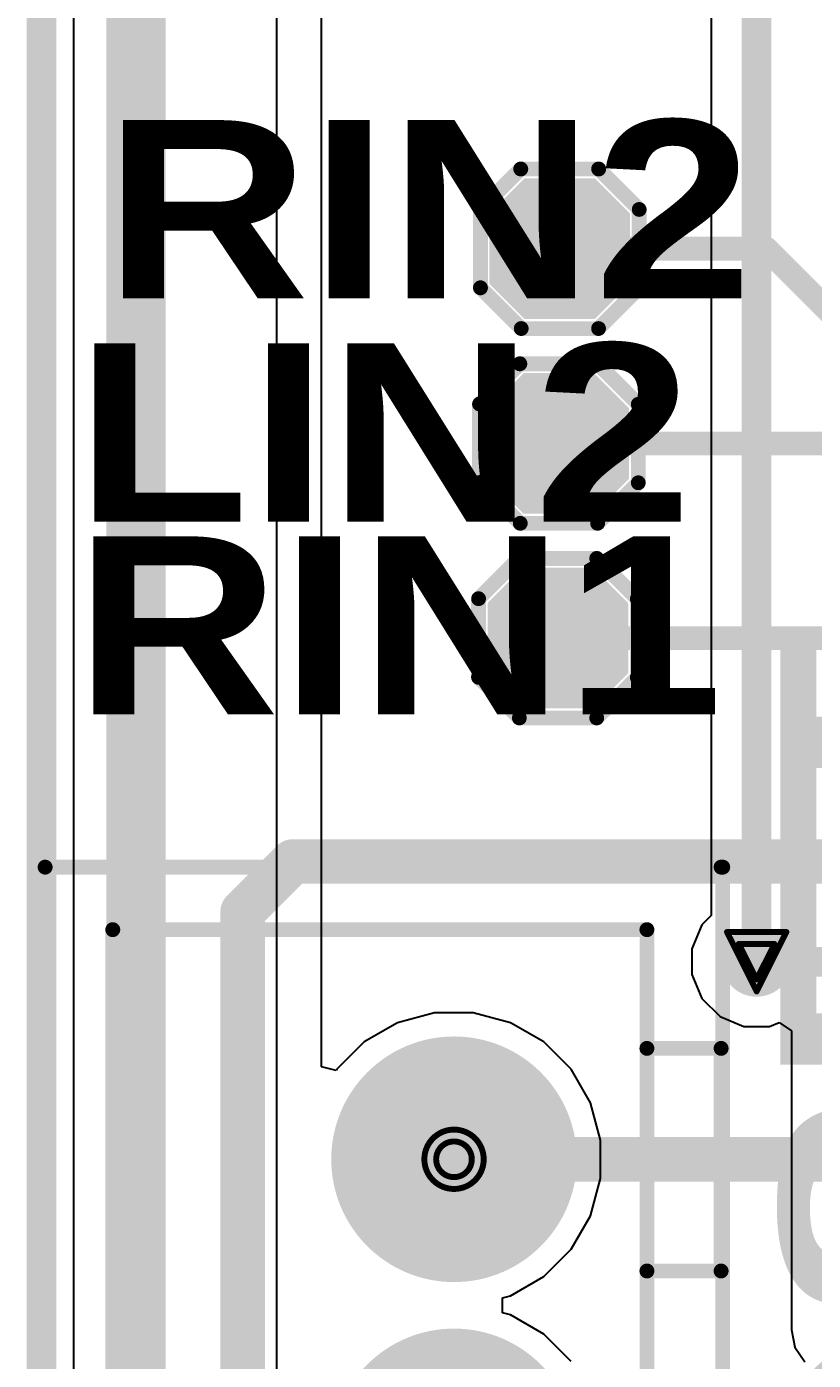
# Model space of a CAD drawing. Header units: inches. Extents: x -1 to 208, y -10 to 150.
# Drawn here: x -0.13 to 6.61, y 36.47 to 47.88 of the extents above; entities that cross this region are included whole.
import ezdxf

# ---------------------------------------------------------------- set-up
doc = ezdxf.new("R2010")
doc.units = ezdxf.units.IN
for name, color, linetype in [('Board Outline', 216, 'Continuous'), ('Bottom Layer', 5, 'Continuous'), ('Bottom Solder', 6, 'Continuous'), ('Drill Drawing', 1, 'Continuous'), ('Multi-Layer', 9, 'Continuous'), ('Pad Holes', 156, 'Continuous'), ('Top Layer', 1, 'Continuous'), ('Top Overlay', 2, 'Continuous'), ('Top Paste', 8, 'Continuous'), ('Top Solder', 216, 'Continuous'), ('Via Holes', 16, 'Continuous')]:
    doc.layers.add(name, color=color, linetype=linetype)
doc.styles.add('Arial Black_Bold', font='', dxfattribs={"height": 0.2})
doc.styles.get('Arial Black_Bold').set_extended_font_data('Arial Black', bold=True)

# ---------------------------------------------------------------- blocks, each defined once
blk = doc.blocks.new('TEST_POINT___0_5MM_18')
at = {"layer": 'Top Layer'}
blk.add_hatch(color=1, dxfattribs=at).paths.add_polyline_path([(0.25, 0.5), (-0.25, 0.5), (-0.5, 0.25), (-0.5, -0.25), (-0.25, -0.5), (0.25, -0.5), (0.5, -0.25), (0.5, 0.25)])
at = {"layer": 'Top Paste'}
blk.add_hatch(color=8, dxfattribs=at).paths.add_polyline_path([(0.25, 0.5), (-0.25, 0.5), (-0.5, 0.25), (-0.5, -0.25), (-0.25, -0.5), (0.25, -0.5), (0.5, -0.25), (0.5, 0.25)])
at = {"layer": 'Top Solder'}
blk.add_hatch(color=216, dxfattribs=at).paths.add_polyline_path([(0.301, 0.602), (-0.301, 0.602), (-0.602, 0.301), (-0.602, -0.301), (-0.301, -0.602), (0.301, -0.602), (0.602, -0.301), (0.602, 0.301)])
at = {"layer": 'Top Overlay'}
for points in [[(-0.682, 0.333, 0.127, 0.127, 0), (-0.336, 0.68, 0.127, 0.127, 0)], [(0.336, 0.68, 0.127, 0.127, 0), (-0.336, 0.68, 0.127, 0.127, 0)], [(0.684, 0.332, 0.127, 0.127, 0), (0.336, 0.68, 0.127, 0.127, 0)], [(-0.682, -0.334, 0.127, 0.127, 0), (-0.682, 0.333, 0.127, 0.127, 0)], [(0.684, -0.33, 0.127, 0.127, 0), (0.684, 0.332, 0.127, 0.127, 0)], [(-0.337, -0.679, 0.127, 0.127, 0), (-0.682, -0.334, 0.127, 0.127, 0)], [(0.335, -0.679, 0.127, 0.127, 0), (0.684, -0.33, 0.127, 0.127, 0)], [(0.335, -0.679, 0.127, 0.127, 0), (-0.337, -0.679, 0.127, 0.127, 0)]]:
    blk.add_lwpolyline(points, format="xyseb", dxfattribs=at)
for points in [[(-0.367, 0.68, 0.0635, 0.0635, 1), (-0.304, 0.68, 0.0635, 0.0635, 1)], [(-0.367, 0.68, 0.0635, 0.0635, 1), (-0.304, 0.68, 0.0635, 0.0635, 1)], [(0.305, 0.68, 0.0635, 0.0635, 1), (0.368, 0.68, 0.0635, 0.0635, 1)], [(0.305, 0.68, 0.0635, 0.0635, 1), (0.368, 0.68, 0.0635, 0.0635, 1)], [(-0.714, 0.333, 0.0635, 0.0635, 1), (-0.65, 0.333, 0.0635, 0.0635, 1)], [(-0.714, 0.333, 0.0635, 0.0635, 1), (-0.65, 0.333, 0.0635, 0.0635, 1)], [(0.652, 0.332, 0.0635, 0.0635, 1), (0.715, 0.332, 0.0635, 0.0635, 1)], [(0.652, 0.332, 0.0635, 0.0635, 1), (0.715, 0.332, 0.0635, 0.0635, 1)], [(-0.714, -0.334, 0.0635, 0.0635, 1), (-0.65, -0.334, 0.0635, 0.0635, 1)], [(-0.714, -0.334, 0.0635, 0.0635, 1), (-0.65, -0.334, 0.0635, 0.0635, 1)], [(0.652, -0.33, 0.0635, 0.0635, 1), (0.715, -0.33, 0.0635, 0.0635, 1)], [(0.652, -0.33, 0.0635, 0.0635, 1), (0.715, -0.33, 0.0635, 0.0635, 1)], [(-0.369, -0.679, 0.0635, 0.0635, 1), (-0.306, -0.679, 0.0635, 0.0635, 1)], [(-0.369, -0.679, 0.0635, 0.0635, 1), (-0.306, -0.679, 0.0635, 0.0635, 1)], [(0.303, -0.679, 0.0635, 0.0635, 1), (0.367, -0.679, 0.0635, 0.0635, 1)], [(0.303, -0.679, 0.0635, 0.0635, 1), (0.367, -0.679, 0.0635, 0.0635, 1)]]:
    blk.add_lwpolyline(points, format="xyseb", close=True, dxfattribs=at)
blk = doc.blocks.new('TEST_POINT___0_5MM_19')
at = {"layer": 'Top Layer'}
blk.add_hatch(color=1, dxfattribs=at).paths.add_polyline_path([(0.25, 0.5), (-0.25, 0.5), (-0.5, 0.25), (-0.5, -0.25), (-0.25, -0.5), (0.25, -0.5), (0.5, -0.25), (0.5, 0.25)])
at = {"layer": 'Top Paste'}
blk.add_hatch(color=8, dxfattribs=at).paths.add_polyline_path([(0.25, 0.5), (-0.25, 0.5), (-0.5, 0.25), (-0.5, -0.25), (-0.25, -0.5), (0.25, -0.5), (0.5, -0.25), (0.5, 0.25)])
at = {"layer": 'Top Solder'}
blk.add_hatch(color=216, dxfattribs=at).paths.add_polyline_path([(0.301, 0.602), (-0.301, 0.602), (-0.602, 0.301), (-0.602, -0.301), (-0.301, -0.602), (0.301, -0.602), (0.602, -0.301), (0.602, 0.301)])
at = {"layer": 'Top Overlay'}
for points in [[(-0.682, 0.333, 0.127, 0.127, 0), (-0.336, 0.68, 0.127, 0.127, 0)], [(0.336, 0.68, 0.127, 0.127, 0), (-0.336, 0.68, 0.127, 0.127, 0)], [(0.684, 0.332, 0.127, 0.127, 0), (0.336, 0.68, 0.127, 0.127, 0)], [(-0.682, -0.334, 0.127, 0.127, 0), (-0.682, 0.333, 0.127, 0.127, 0)], [(0.684, -0.33, 0.127, 0.127, 0), (0.684, 0.332, 0.127, 0.127, 0)], [(-0.337, -0.679, 0.127, 0.127, 0), (-0.682, -0.334, 0.127, 0.127, 0)], [(0.335, -0.679, 0.127, 0.127, 0), (0.684, -0.33, 0.127, 0.127, 0)], [(0.335, -0.679, 0.127, 0.127, 0), (-0.337, -0.679, 0.127, 0.127, 0)]]:
    blk.add_lwpolyline(points, format="xyseb", dxfattribs=at)
for points in [[(-0.367, 0.68, 0.0635, 0.0635, 1), (-0.304, 0.68, 0.0635, 0.0635, 1)], [(-0.367, 0.68, 0.0635, 0.0635, 1), (-0.304, 0.68, 0.0635, 0.0635, 1)], [(0.305, 0.68, 0.0635, 0.0635, 1), (0.368, 0.68, 0.0635, 0.0635, 1)], [(0.305, 0.68, 0.0635, 0.0635, 1), (0.368, 0.68, 0.0635, 0.0635, 1)], [(-0.714, 0.333, 0.0635, 0.0635, 1), (-0.65, 0.333, 0.0635, 0.0635, 1)], [(-0.714, 0.333, 0.0635, 0.0635, 1), (-0.65, 0.333, 0.0635, 0.0635, 1)], [(0.652, 0.332, 0.0635, 0.0635, 1), (0.715, 0.332, 0.0635, 0.0635, 1)], [(0.652, 0.332, 0.0635, 0.0635, 1), (0.715, 0.332, 0.0635, 0.0635, 1)], [(-0.714, -0.334, 0.0635, 0.0635, 1), (-0.65, -0.334, 0.0635, 0.0635, 1)], [(-0.714, -0.334, 0.0635, 0.0635, 1), (-0.65, -0.334, 0.0635, 0.0635, 1)], [(0.652, -0.33, 0.0635, 0.0635, 1), (0.715, -0.33, 0.0635, 0.0635, 1)], [(0.652, -0.33, 0.0635, 0.0635, 1), (0.715, -0.33, 0.0635, 0.0635, 1)], [(-0.369, -0.679, 0.0635, 0.0635, 1), (-0.306, -0.679, 0.0635, 0.0635, 1)], [(-0.369, -0.679, 0.0635, 0.0635, 1), (-0.306, -0.679, 0.0635, 0.0635, 1)], [(0.303, -0.679, 0.0635, 0.0635, 1), (0.367, -0.679, 0.0635, 0.0635, 1)], [(0.303, -0.679, 0.0635, 0.0635, 1), (0.367, -0.679, 0.0635, 0.0635, 1)]]:
    blk.add_lwpolyline(points, format="xyseb", close=True, dxfattribs=at)
blk = doc.blocks.new('TEST_POINT___0_5MM_20')
at = {"layer": 'Top Layer'}
blk.add_hatch(color=1, dxfattribs=at).paths.add_polyline_path([(0.25, 0.5), (-0.25, 0.5), (-0.5, 0.25), (-0.5, -0.25), (-0.25, -0.5), (0.25, -0.5), (0.5, -0.25), (0.5, 0.25)])
at = {"layer": 'Top Paste'}
blk.add_hatch(color=8, dxfattribs=at).paths.add_polyline_path([(0.25, 0.5), (-0.25, 0.5), (-0.5, 0.25), (-0.5, -0.25), (-0.25, -0.5), (0.25, -0.5), (0.5, -0.25), (0.5, 0.25)])
at = {"layer": 'Top Solder'}
blk.add_hatch(color=216, dxfattribs=at).paths.add_polyline_path([(0.301, 0.602), (-0.301, 0.602), (-0.602, 0.301), (-0.602, -0.301), (-0.301, -0.602), (0.301, -0.602), (0.602, -0.301), (0.602, 0.301)])
at = {"layer": 'Top Overlay'}
for points in [[(-0.682, 0.333, 0.127, 0.127, 0), (-0.336, 0.68, 0.127, 0.127, 0)], [(0.336, 0.68, 0.127, 0.127, 0), (-0.336, 0.68, 0.127, 0.127, 0)], [(0.684, 0.332, 0.127, 0.127, 0), (0.336, 0.68, 0.127, 0.127, 0)], [(-0.682, -0.334, 0.127, 0.127, 0), (-0.682, 0.333, 0.127, 0.127, 0)], [(0.684, -0.33, 0.127, 0.127, 0), (0.684, 0.332, 0.127, 0.127, 0)], [(-0.337, -0.679, 0.127, 0.127, 0), (-0.682, -0.334, 0.127, 0.127, 0)], [(0.335, -0.679, 0.127, 0.127, 0), (0.684, -0.33, 0.127, 0.127, 0)], [(0.335, -0.679, 0.127, 0.127, 0), (-0.337, -0.679, 0.127, 0.127, 0)]]:
    blk.add_lwpolyline(points, format="xyseb", dxfattribs=at)
for points in [[(-0.367, 0.68, 0.0635, 0.0635, 1), (-0.304, 0.68, 0.0635, 0.0635, 1)], [(-0.367, 0.68, 0.0635, 0.0635, 1), (-0.304, 0.68, 0.0635, 0.0635, 1)], [(0.305, 0.68, 0.0635, 0.0635, 1), (0.368, 0.68, 0.0635, 0.0635, 1)], [(0.305, 0.68, 0.0635, 0.0635, 1), (0.368, 0.68, 0.0635, 0.0635, 1)], [(-0.714, 0.333, 0.0635, 0.0635, 1), (-0.65, 0.333, 0.0635, 0.0635, 1)], [(-0.714, 0.333, 0.0635, 0.0635, 1), (-0.65, 0.333, 0.0635, 0.0635, 1)], [(0.652, 0.332, 0.0635, 0.0635, 1), (0.715, 0.332, 0.0635, 0.0635, 1)], [(0.652, 0.332, 0.0635, 0.0635, 1), (0.715, 0.332, 0.0635, 0.0635, 1)], [(-0.714, -0.334, 0.0635, 0.0635, 1), (-0.65, -0.334, 0.0635, 0.0635, 1)], [(-0.714, -0.334, 0.0635, 0.0635, 1), (-0.65, -0.334, 0.0635, 0.0635, 1)], [(0.652, -0.33, 0.0635, 0.0635, 1), (0.715, -0.33, 0.0635, 0.0635, 1)], [(0.652, -0.33, 0.0635, 0.0635, 1), (0.715, -0.33, 0.0635, 0.0635, 1)], [(-0.369, -0.679, 0.0635, 0.0635, 1), (-0.306, -0.679, 0.0635, 0.0635, 1)], [(-0.369, -0.679, 0.0635, 0.0635, 1), (-0.306, -0.679, 0.0635, 0.0635, 1)], [(0.303, -0.679, 0.0635, 0.0635, 1), (0.367, -0.679, 0.0635, 0.0635, 1)], [(0.303, -0.679, 0.0635, 0.0635, 1), (0.367, -0.679, 0.0635, 0.0635, 1)]]:
    blk.add_lwpolyline(points, format="xyseb", close=True, dxfattribs=at)
blk = doc.blocks.new('XH_4A_L_86')
at = {"layer": 'Bottom Layer'}
h = blk.add_hatch(color=5, dxfattribs=at)
edge = h.paths.add_edge_path()
edge.add_arc((1.25, 0), 1, 0, 360)
h = blk.add_hatch(color=5, dxfattribs=at)
edge = h.paths.add_edge_path()
edge.add_arc((3.75, 0), 1, 0, 360)
at = {"layer": 'Bottom Solder'}
h = blk.add_hatch(color=6, dxfattribs=at)
edge = h.paths.add_edge_path()
edge.add_arc((1.25, 0), 1.051, 0, 360)
h = blk.add_hatch(color=6, dxfattribs=at)
edge = h.paths.add_edge_path()
edge.add_arc((3.75, 0), 1.051, 0, 360)
at = {"layer": 'Multi-Layer'}
h = blk.add_hatch(color=9, dxfattribs=at)
edge = h.paths.add_edge_path()
edge.add_arc((1.25, 0), 1, 0, 360)
h = blk.add_hatch(color=9, dxfattribs=at)
edge = h.paths.add_edge_path()
edge.add_arc((3.75, 0), 1, 0, 360)
at = {"layer": 'Pad Holes'}
h = blk.add_hatch(color=7, dxfattribs=at)
edge = h.paths.add_edge_path()
edge.add_arc((3.75, 0), 0.5, 0, 360)
at = {"layer": 'Top Layer'}
h = blk.add_hatch(color=1, dxfattribs=at)
edge = h.paths.add_edge_path()
edge.add_arc((1.25, 0), 1, 0, 360)
h = blk.add_hatch(color=1, dxfattribs=at)
edge = h.paths.add_edge_path()
edge.add_arc((3.75, 0), 1, 0, 360)
at = {"layer": 'Top Solder'}
h = blk.add_hatch(color=216, dxfattribs=at)
edge = h.paths.add_edge_path()
edge.add_arc((1.25, 0), 1.051, 0, 360)
h = blk.add_hatch(color=216, dxfattribs=at)
edge = h.paths.add_edge_path()
edge.add_arc((3.75, 0), 1.051, 0, 360)
at = {"layer": 'Top Overlay'}
for points in [[(-6.25, 3.5, 0.127, 0.127, 0), (6.25, 3.5, 0.127, 0.127, 0)], [(6.25, 3.5, 0.127, 0.127, 0), (6.25, -2.286, 0.127, 0.127, 0)], [(-5.748, 2.921, 0.127, 0.127, 0), (5.715, 2.921, 0.127, 0.127, 0)], [(5.715, 2.921, 0.127, 0.127, 0), (5.715, -1.651, 0.127, 0.127, 0)], [(-5.748, -1.651, 0.127, 0.127, 0), (5.715, -1.651, 0.127, 0.127, 0)], [(2.794, -1.651, 0.127, 0.127, 0), (4.699, -1.651, 0.127, 0.127, 0)], [(2.794, -1.651, 0.127, 0.127, 0), (2.794, -2.286, 0.127, 0.127, 0)], [(4.699, -1.651, 0.127, 0.127, 0), (4.699, -2.286, 0.127, 0.127, 0)], [(-6.25, -2.3, 0.127, 0.127, 0), (6.25, -2.3, 0.127, 0.127, 0)], [(2.794, -2.286, 0.127, 0.127, 0), (4.699, -2.286, 0.127, 0.127, 0)]]:
    blk.add_lwpolyline(points, format="xyseb", dxfattribs=at)
for points in [[(6.218, 3.5, 0.0635, 0.0635, 1), (6.282, 3.5, 0.0635, 0.0635, 1)], [(6.218, 3.5, 0.0635, 0.0635, 1), (6.282, 3.5, 0.0635, 0.0635, 1)], [(5.683, 2.921, 0.0635, 0.0635, 1), (5.747, 2.921, 0.0635, 0.0635, 1)], [(5.683, 2.921, 0.0635, 0.0635, 1), (5.747, 2.921, 0.0635, 0.0635, 1)], [(2.762, -1.651, 0.0635, 0.0635, 1), (2.826, -1.651, 0.0635, 0.0635, 1)], [(2.762, -1.651, 0.0635, 0.0635, 1), (2.826, -1.651, 0.0635, 0.0635, 1)], [(4.667, -1.651, 0.0635, 0.0635, 1), (4.731, -1.651, 0.0635, 0.0635, 1)], [(4.667, -1.651, 0.0635, 0.0635, 1), (4.731, -1.651, 0.0635, 0.0635, 1)], [(5.683, -1.651, 0.0635, 0.0635, 1), (5.747, -1.651, 0.0635, 0.0635, 1)], [(5.683, -1.651, 0.0635, 0.0635, 1), (5.747, -1.651, 0.0635, 0.0635, 1)], [(2.762, -2.286, 0.0635, 0.0635, 1), (2.826, -2.286, 0.0635, 0.0635, 1)], [(2.762, -2.286, 0.0635, 0.0635, 1), (2.826, -2.286, 0.0635, 0.0635, 1)], [(4.667, -2.286, 0.0635, 0.0635, 1), (4.731, -2.286, 0.0635, 0.0635, 1)], [(4.667, -2.286, 0.0635, 0.0635, 1), (4.731, -2.286, 0.0635, 0.0635, 1)], [(6.218, -2.286, 0.0635, 0.0635, 1), (6.282, -2.286, 0.0635, 0.0635, 1)], [(6.218, -2.3, 0.0635, 0.0635, 1), (6.282, -2.3, 0.0635, 0.0635, 1)]]:
    blk.add_lwpolyline(points, format="xyseb", close=True, dxfattribs=at)

msp = doc.modelspace()

# ---------------------------------------------------------------- hatches: boundary and pattern name
at = {"layer": 'Bottom Layer'}
h = msp.add_hatch(color=5, dxfattribs=at)
edge = h.paths.add_edge_path()
edge.add_arc((6.121, 39.878), 0.3, 0, 360)
at = {"layer": 'Top Layer'}
h = msp.add_hatch(color=1, dxfattribs=at)
edge = h.paths.add_edge_path()
edge.add_arc((6.121, 39.878), 0.3, 0, 360)
at = {"layer": 'Via Holes'}
h = msp.add_hatch(color=7, dxfattribs=at)
edge = h.paths.add_edge_path()
edge.add_arc((6.121, 39.878), 0.15, 0, 360)

# ---------------------------------------------------------------- linework, layer by layer
at = {"layer": 'Board Outline'}
msp.add_lwpolyline([(0, 1.2, 0.254, 0.254, 0), (0, 73.8, 0.254, 0.254, 0)], format="xyseb", dxfattribs=at)
at = {"layer": 'Bottom Layer'}
for p, q in [((0.277, 21.412), (0.277, 70.387)), ((2.01, 66.282), (2.01, 24.663)), ((2.398, 38.979), (2.398, 56.412)), ((5.733, 56.412), (5.733, 40.273)), ((5.652, 40.192), (5.567, 39.988)), ((5.733, 40.273), (5.652, 40.192)), ((5.567, 39.988), (5.567, 39.768)), ((5.567, 39.768), (5.652, 39.564)), ((5.652, 39.564), (5.808, 39.408)), ((3.365, 39.441), (3.047, 39.356)), ((3.696, 39.441), (3.365, 39.441)), ((4.015, 39.356), (3.696, 39.441)), ((5.808, 39.408), (6.011, 39.324)), ((3.047, 39.356), (2.761, 39.191)), ((4.301, 39.191), (4.015, 39.356)), ((6.011, 39.324), (6.232, 39.324)), ((6.232, 39.324), (6.313, 39.358)), ((6.313, 39.358), (6.419, 39.287)), ((6.419, 39.287), (6.419, 36.728)), ((2.761, 39.191), (2.527, 38.957)), ((4.534, 38.957), (4.301, 39.191)), ((2.521, 38.946), (2.398, 38.979)), ((2.527, 38.957), (2.521, 38.946)), ((4.699, 38.671), (4.534, 38.957)), ((4.785, 38.352), (4.699, 38.671)), ((4.785, 38.022), (4.785, 38.352)), ((4.699, 37.703), (4.785, 38.022)), ((4.534, 37.417), (4.699, 37.703)), ((4.301, 37.184), (4.534, 37.417)), ((4.015, 37.019), (4.301, 37.184)), ((3.947, 37.001), (4.015, 37.019)), ((3.947, 36.874), (3.947, 37.001)), ((4.015, 36.856), (3.947, 36.874)), ((4.301, 36.69), (4.015, 36.856)), ((4.534, 36.457), (4.301, 36.69)), ((6.419, 36.728), (6.448, 36.579)), ((6.448, 36.579), (6.533, 36.453))]:
    msp.add_line(p, q, dxfattribs=at)
msp.add_lwpolyline([(6.121, 39.878, 0.254, 0.254, 0), (6.121, 57.434, 0.254, 0.254, 0)], format="xyseb", dxfattribs=at)
msp.add_lwpolyline([(6.058, 39.878, 0.127, 0.127, 1), (6.185, 39.878, 0.127, 0.127, 1)], format="xyseb", close=True, dxfattribs=at)
at = {"layer": 'Drill Drawing'}
for points in [[(5.867, 40.132, 0.0508, 0.0508, 0), (6.375, 40.132, 0.0508, 0.0508, 0)], [(5.867, 40.132, 0.0508, 0.0508, 0), (6.121, 39.624, 0.0508, 0.0508, 0)], [(6.121, 39.624, 0.0508, 0.0508, 0), (6.375, 40.132, 0.0508, 0.0508, 0)], [(5.969, 40.03, 0.0508, 0.0508, 0), (6.274, 40.03, 0.0508, 0.0508, 0)], [(5.969, 40.03, 0.0508, 0.0508, 0), (6.121, 39.726, 0.0508, 0.0508, 0)], [(6.121, 39.726, 0.0508, 0.0508, 0), (6.274, 40.03, 0.0508, 0.0508, 0)]]:
    msp.add_lwpolyline(points, format="xyseb", dxfattribs=at)
for points in [[(5.855, 40.132, 0.0254, 0.0254, 1), (5.88, 40.132, 0.0254, 0.0254, 1)], [(5.855, 40.132, 0.0254, 0.0254, 1), (5.88, 40.132, 0.0254, 0.0254, 1)], [(6.363, 40.132, 0.0254, 0.0254, 1), (6.388, 40.132, 0.0254, 0.0254, 1)], [(6.363, 40.132, 0.0254, 0.0254, 1), (6.388, 40.132, 0.0254, 0.0254, 1)], [(5.956, 40.03, 0.0254, 0.0254, 1), (5.982, 40.03, 0.0254, 0.0254, 1)], [(5.956, 40.03, 0.0254, 0.0254, 1), (5.982, 40.03, 0.0254, 0.0254, 1)], [(6.261, 40.03, 0.0254, 0.0254, 1), (6.286, 40.03, 0.0254, 0.0254, 1)], [(6.261, 40.03, 0.0254, 0.0254, 1), (6.286, 40.03, 0.0254, 0.0254, 1)], [(6.109, 39.726, 0.0254, 0.0254, 1), (6.134, 39.726, 0.0254, 0.0254, 1)], [(6.109, 39.726, 0.0254, 0.0254, 1), (6.134, 39.726, 0.0254, 0.0254, 1)], [(6.109, 39.624, 0.0254, 0.0254, 1), (6.134, 39.624, 0.0254, 0.0254, 1)], [(6.109, 39.624, 0.0254, 0.0254, 1), (6.134, 39.624, 0.0254, 0.0254, 1)], [(3.785, 38.187, 0.0508, 0.0508, 1), (3.277, 38.187, 0.0508, 0.0508, 1)], [(3.683, 38.187, 0.0508, 0.0508, 1), (3.378, 38.187, 0.0508, 0.0508, 1)], [(3.264, 38.187, 0.0254, 0.0254, 1), (3.289, 38.187, 0.0254, 0.0254, 1)], [(3.365, 38.187, 0.0254, 0.0254, 1), (3.391, 38.187, 0.0254, 0.0254, 1)], [(3.67, 38.187, 0.0254, 0.0254, 1), (3.696, 38.187, 0.0254, 0.0254, 1)], [(3.772, 38.187, 0.0254, 0.0254, 1), (3.797, 38.187, 0.0254, 0.0254, 1)]]:
    msp.add_lwpolyline(points, format="xyseb", close=True, dxfattribs=at)
at = {"layer": 'Top Layer'}
for points in [[(0.808, 23.028, 0.508, 0.508, 0), (0.808, 50.578, 0.508, 0.508, 0)], [(4.436, 45.98, 0.203, 0.203, 0), (6.204, 45.98, 0.203, 0.203, 0)], [(6.204, 45.98, 0.203, 0.203, 0), (6.931, 45.252, 0.203, 0.203, 0)], [(4.428, 44.313, 0.203, 0.203, 0), (10.092, 44.313, 0.203, 0.203, 0)], [(4.42, 42.647, 0.203, 0.203, 0), (10.441, 42.647, 0.203, 0.203, 0)], [(1.722, 40.307, 0.381, 0.381, 0), (2.152, 40.736, 0.381, 0.381, 0)], [(2.152, 40.736, 0.381, 0.381, 0), (11.74, 40.736, 0.381, 0.381, 0)], [(1.722, 36.04, 0.381, 0.381, 0), (1.722, 40.307, 0.381, 0.381, 0)], [(6.121, 39.878, 0.254, 0.254, 0), (20.986, 39.878, 0.254, 0.254, 0)], [(3.531, 38.187, 0.381, 0.381, 0), (9.322, 38.187, 0.381, 0.381, 0)]]:
    msp.add_lwpolyline(points, format="xyseb", dxfattribs=at)
for points in [[(4.385, 45.98, 0.102, 0.102, 1), (4.486, 45.98, 0.102, 0.102, 1)], [(6.153, 45.98, 0.102, 0.102, 1), (6.255, 45.98, 0.102, 0.102, 1)], [(6.153, 45.98, 0.102, 0.102, 1), (6.255, 45.98, 0.102, 0.102, 1)], [(4.377, 44.313, 0.102, 0.102, 1), (4.478, 44.313, 0.102, 0.102, 1)], [(4.369, 42.647, 0.102, 0.102, 1), (4.47, 42.647, 0.102, 0.102, 1)], [(2.057, 40.736, 0.191, 0.191, 1), (2.247, 40.736, 0.191, 0.191, 1)], [(2.057, 40.736, 0.191, 0.191, 1), (2.247, 40.736, 0.191, 0.191, 1)], [(1.627, 40.307, 0.191, 0.191, 1), (1.817, 40.307, 0.191, 0.191, 1)], [(1.627, 40.307, 0.191, 0.191, 1), (1.817, 40.307, 0.191, 0.191, 1)], [(6.058, 39.878, 0.127, 0.127, 1), (6.185, 39.878, 0.127, 0.127, 1)], [(3.435, 38.187, 0.191, 0.191, 1), (3.626, 38.187, 0.191, 0.191, 1)]]:
    msp.add_lwpolyline(points, format="xyseb", close=True, dxfattribs=at)

# ---------------------------------------------------------------- block references
for name, p, rotation in [('TEST_POINT___0_5MM_18', (4.436, 45.98), 270), ('TEST_POINT___0_5MM_19', (4.428, 44.313), 270), ('TEST_POINT___0_5MM_20', (4.42, 42.647), 270), ('XH_4A_L_86', (3.531, 34.437), 90)]:
    msp.add_blockref(name, p, dxfattribs=dict(rotation=rotation))

# ---------------------------------------------------------------- texts
at = {"layer": 'Top Overlay', "style": 'Arial Black_Bold'}
msp.add_text('RIN2', height=1.524, dxfattribs=at).set_placement((0.535, 45.556))
for s, height, rotation, p in [('LIN2', 1.524, 360, (0.288, 43.645)), ('RIN1', 1.524, 360, (0.281, 41.994)), ('HEADSET', 1.905, 90, (8.228, 28.131))]:
    msp.add_text(s, height=height, rotation=rotation, dxfattribs=at).set_placement(p)

doc.saveas('drawing.dxf')
